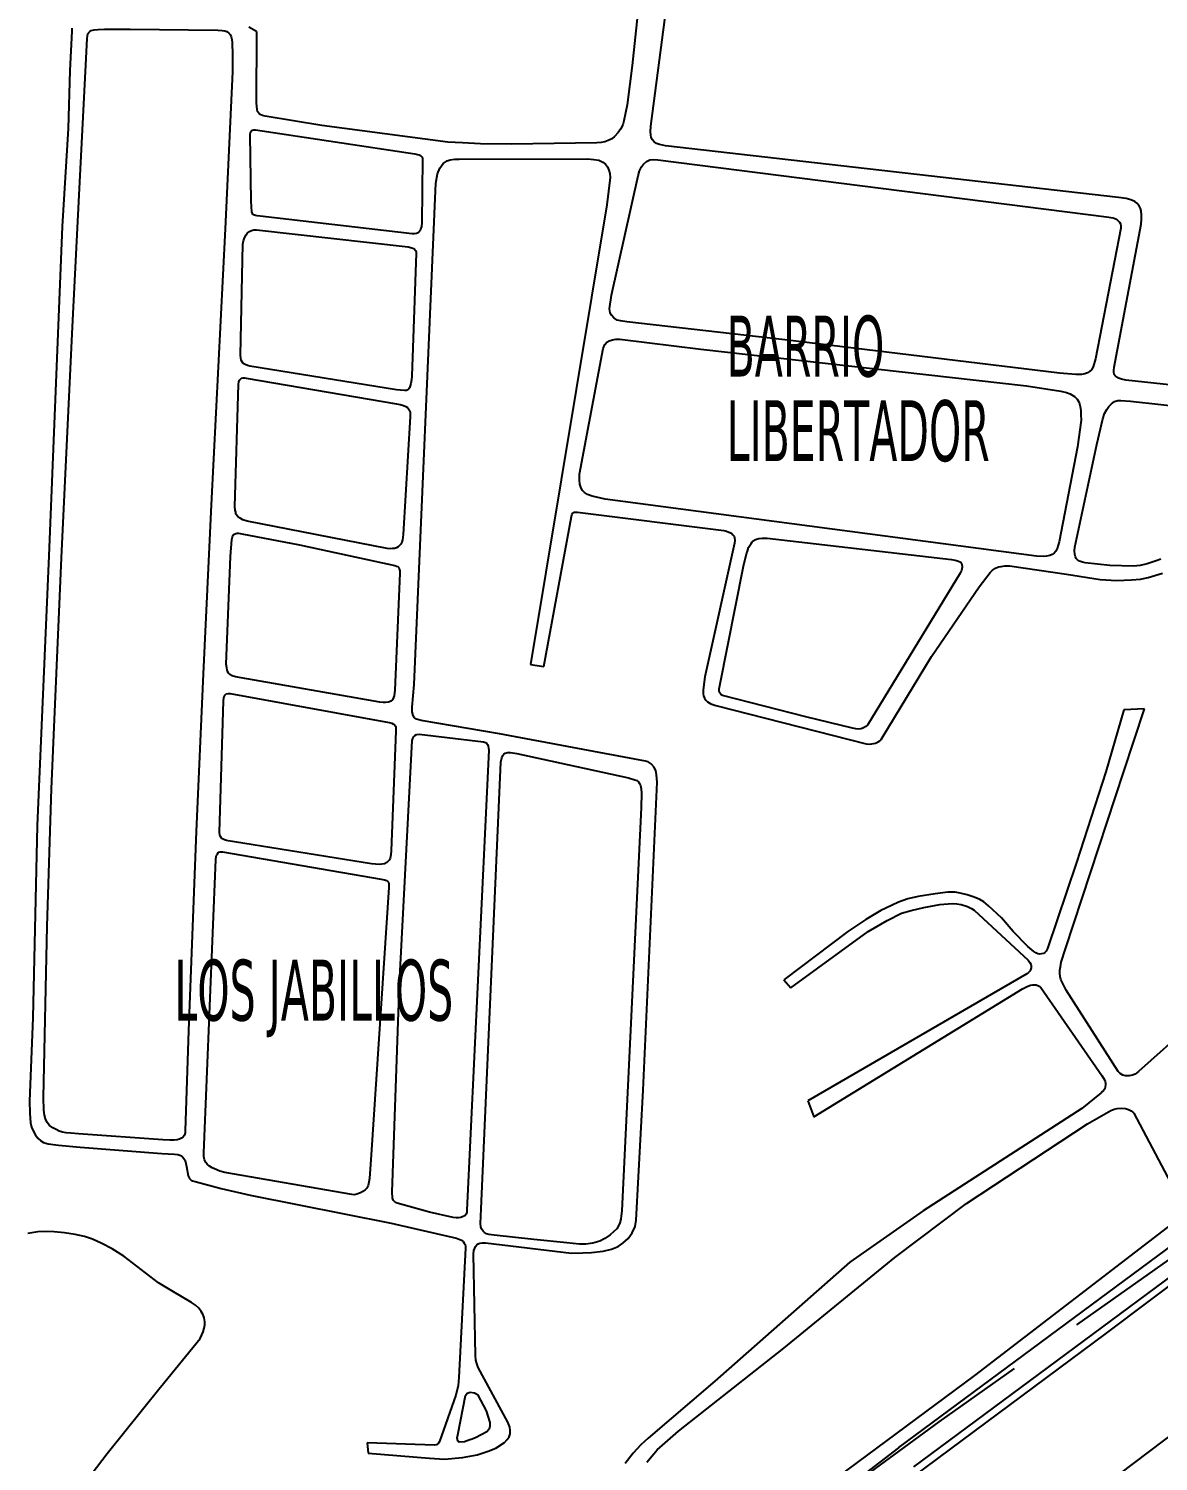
# Model space of a CAD drawing. Header units: metres. Extents: x 2 to 659295185, y -28 to 1124222152.
# Drawn here: x 658693.9 to 659065.1, y 1127971.7 to 1128442.5 of the extents above; entities that cross this region are included whole.
import ezdxf

# ---------------------------------------------------------------- set-up
doc = ezdxf.new("R2010")
doc.units = ezdxf.units.M
doc.header["$MEASUREMENT"] = 0
doc.linetypes.add('HIDDEN', pattern=[0.375, 0.25, -0.125])
for name, color, linetype in [('División Parroquial', 130, 'CONTINUOUS'), ('MANZANA', 30, 'CONTINUOUS'), ('TEXTOS', 7, 'CONTINUOUS')]:
    doc.layers.add(name, color=color, linetype=linetype)
doc.layers.add('Limite Municipio', color=1, linetype='HIDDEN', lineweight=30)
doc.styles.get("Standard").update_dxf_attribs({"font": 'tahoma.ttf'})

msp = doc.modelspace()

# ---------------------------------------------------------------- linework, layer by layer
at = {"layer": 'División Parroquial', "color": 1, "flags": 128}
msp.add_lwpolyline([(658327.6553, 1127467.3779), (658403.55, 1127510.8691), (658506.2273, 1127569.5071), (658614.4457, 1127632.4043), (658652.4838, 1127664.3978), (658719.8276, 1127713.4079), (658781.1025, 1127763.3677), (658831.4186, 1127801.6599), (658896.9401, 1127850.41), (658956.236, 1127892.3014), (659011.714, 1127936.8124), (659087.3861, 1127994.0507)], dxfattribs=at)
at = {"layer": 'Limite Municipio', "color": 4, "linetype": 'HIDDEN', "lineweight": -3, "ltscale": 200}
msp.add_lwpolyline([(659140.3009, 1128088.6309), (658992.8982, 1127984.682), (658923.798, 1127934.0523), (658608.4605, 1127696.0407), (658558.2185, 1127667.4266), (658504.2742, 1127636.7928), (658407.7813, 1127581.3741), (658236.7543, 1127484.3038)], dxfattribs=at)
at = {"layer": 'MANZANA', "lineweight": -2}
for p, q in [((658893.9976, 1128446.8479), (658892.2165, 1128430.3613)), ((658714.4525, 1128441.8389), (658715.4338, 1128442.0689)), ((658715.4338, 1128442.0689), (658716.7531, 1128442.1889)), ((658716.7531, 1128442.1889), (658718.8311, 1128442.3088)), ((658718.8311, 1128442.3088), (658727.2666, 1128442.3388)), ((658727.2666, 1128442.3388), (658756.0858, 1128441.9189)), ((658756.0858, 1128441.9189), (658757.5123, 1128441.8089)), ((658768.7927, 1128441.529), (658766.2694, 1128442.9587)), ((658712.6467, 1128428.3417), (658713.1497, 1128439.1795)), ((658713.1497, 1128439.1795), (658713.2569, 1128440.0693)), ((658713.2569, 1128440.0693), (658713.3641, 1128440.7292)), ((658713.3641, 1128440.7292), (658713.6857, 1128441.1791)), ((658713.6857, 1128441.1791), (658714.0155, 1128441.509)), ((658714.0155, 1128441.509), (658714.4525, 1128441.8389)), ((658757.5123, 1128441.8089), (658758.3864, 1128441.709)), ((658758.3864, 1128441.709), (658759.0461, 1128441.489)), ((658759.0461, 1128441.489), (658759.7057, 1128440.9391)), ((658759.7057, 1128440.9391), (658760.1428, 1128440.4992)), ((658760.1428, 1128440.4992), (658760.4808, 1128439.7294)), ((658760.4808, 1128439.7294), (658760.7035, 1128438.9495)), ((658760.7035, 1128438.9495), (658760.8107, 1128437.9597)), ((658760.8107, 1128437.9597), (658760.8189, 1128436.63)), ((658768.9081, 1128441.309), (658768.7927, 1128441.529)), ((658768.7927, 1128417.9738), (658768.9081, 1128441.309)), ((658760.8189, 1128436.63), (658760.9344, 1128435.1903)), ((658760.9344, 1128435.1903), (658760.8602, 1128428.2217)), ((658710.6347, 1128389.9495), (658712.6467, 1128428.3417)), ((658760.8602, 1128428.2217), (658758.4606, 1128376.6722)), ((658892.2165, 1128430.3613), (658890.5178, 1128417.4139)), ((658769.0235, 1128415.8742), (658768.7927, 1128417.9738)), ((658769.1307, 1128415.2143), (658769.0235, 1128415.8742)), ((658769.4606, 1128414.7744), (658769.1307, 1128415.2143)), ((658769.7987, 1128414.3245), (658769.4606, 1128414.7744)), ((658770.2357, 1128414.1146), (658769.7987, 1128414.3245)), ((658770.7799, 1128413.8946), (658770.2357, 1128414.1146)), ((658771.6622, 1128413.6747), (658770.7799, 1128413.8946)), ((658790.2978, 1128410.6653), (658771.6622, 1128413.6747)), ((658890.5178, 1128417.4139), (658889.4459, 1128412.215)), ((658766.8631, 1128408.4557), (658767.193, 1128408.8956)), ((658767.193, 1128408.8956), (658767.5146, 1128409.1256)), ((658767.5146, 1128409.1256), (658767.9516, 1128409.2356)), ((658767.9516, 1128409.2356), (658768.5041, 1128409.2356)), ((658768.5041, 1128409.2356), (658820.7992, 1128401.2872)), ((658831.626, 1128405.2064), (658790.2978, 1128410.6653)), ((658888.3656, 1128409.4455), (658887.5988, 1128408.3357)), ((658889.1243, 1128410.8852), (658888.3656, 1128409.4455)), ((658889.4459, 1128412.215), (658889.1243, 1128410.8852)), ((658766.7559, 1128407.5659), (658766.8631, 1128408.4557)), ((658767.0775, 1128385.7803), (658766.7559, 1128407.5659)), ((658836.4498, 1128404.8964), (658831.626, 1128405.2064)), ((658842.3703, 1128404.5865), (658836.4498, 1128404.8964)), ((658852.5539, 1128404.5265), (658842.3703, 1128404.5865)), ((658880.6063, 1128404.9864), (658852.5539, 1128404.5265)), ((658882.0246, 1128405.0964), (658880.6063, 1128404.9864)), ((658883.2285, 1128405.3264), (658882.0246, 1128405.0964)), ((658884.3252, 1128405.6663), (658883.2285, 1128405.3264)), ((658885.5291, 1128406.2262), (658884.3252, 1128405.6663)), ((658886.4031, 1128406.996), (658885.5291, 1128406.2262)), ((658887.5988, 1128408.3357), (658886.4031, 1128406.996)), ((658820.7992, 1128401.2872), (658821.6733, 1128401.0672)), ((658821.6733, 1128401.0672), (658822.2257, 1128400.9572)), ((658822.2257, 1128400.9572), (658822.6628, 1128400.7373)), ((658822.6628, 1128400.7373), (658822.8854, 1128400.5173)), ((658822.8854, 1128400.5173), (658823.108, 1128400.2974)), ((658823.3307, 1128399.6375), (658823.0915, 1128378.6218)), ((658823.108, 1128400.2974), (658823.2152, 1128400.0774)), ((658823.2152, 1128400.0774), (658823.3224, 1128399.8575)), ((658823.3224, 1128399.8575), (658823.3307, 1128399.6375)), ((658894.1295, 1128394.0986), (658894.6655, 1128395.7583)), ((658894.6655, 1128395.7583), (658895.3169, 1128397.088)), ((658895.3169, 1128397.088), (658895.9766, 1128397.9779)), ((658895.9766, 1128397.9779), (658896.9578, 1128398.8577)), ((658896.9578, 1128398.8577), (658898.0463, 1128399.3076)), ((658898.0463, 1128399.3076), (658899.143, 1128399.4276)), ((658899.143, 1128399.4276), (658900.6767, 1128399.3176)), ((658900.6767, 1128399.3176), (659048.0134, 1128380.6314)), ((658885.4301, 1128354.9066), (658894.1295, 1128394.0986)), ((658708.3176, 1128344.4887), (658710.6347, 1128389.9495)), ((658767.3084, 1128382.2411), (658767.0775, 1128385.7803)), ((658767.4239, 1128381.6912), (658767.3084, 1128382.2411)), ((658767.6382, 1128381.3612), (658767.4239, 1128381.6912)), ((658767.8609, 1128381.2513), (658767.6382, 1128381.3612)), ((658768.4134, 1128381.0313), (658767.8609, 1128381.2513)), ((658769.0648, 1128380.9213), (658768.4134, 1128381.0313)), ((658769.9471, 1128380.8213), (658769.0648, 1128380.9213)), ((658819.9334, 1128375.0725), (658769.9471, 1128380.8213)), ((658758.4606, 1128376.6722), (658753.9336, 1128285.9607)), ((658766.4591, 1128375.8224), (658767.1188, 1128376.1623)), ((658767.1188, 1128376.1623), (658767.8856, 1128376.3823)), ((658767.8856, 1128376.3823), (658768.7597, 1128376.3922)), ((658768.7597, 1128376.3922), (658818.6388, 1128370.7534)), ((658822.5556, 1128376.1923), (658822.2257, 1128375.7424)), ((658822.6628, 1128376.6322), (658822.5556, 1128376.1923)), ((658822.9843, 1128377.512), (658822.6628, 1128376.6322)), ((658823.0915, 1128378.6218), (658822.9843, 1128377.512)), ((659052.7383, 1128376.8921), (659044.3853, 1128333.9409)), ((659048.0134, 1128380.6314), (659050.2068, 1128380.3015)), ((659050.2068, 1128380.3015), (659051.3035, 1128379.8715)), ((659051.3035, 1128379.8715), (659051.7406, 1128379.4316)), ((659051.7406, 1128379.4316), (659052.293, 1128378.8817)), ((659052.293, 1128378.8817), (659052.6229, 1128378.3219)), ((659052.6229, 1128378.3219), (659052.7383, 1128377.662)), ((659052.7383, 1128377.662), (659052.7383, 1128376.8921)), ((658763.573, 1128335.2206), (658764.2904, 1128371.6132)), ((658764.2904, 1128371.6132), (658764.5048, 1128372.723)), ((658764.5048, 1128372.723), (658764.8264, 1128373.7128)), ((658764.8264, 1128373.7128), (658765.3706, 1128374.7126)), ((658765.3706, 1128374.7126), (658765.8077, 1128375.3825)), ((658765.8077, 1128375.3825), (658766.4591, 1128375.8224)), ((658820.7002, 1128375.0725), (658819.9334, 1128375.0725)), ((658821.3517, 1128375.1825), (658820.7002, 1128375.0725)), ((658821.9041, 1128375.4124), (658821.3517, 1128375.1825)), ((658822.2257, 1128375.7424), (658821.9041, 1128375.4124)), ((658818.6388, 1128370.7534), (658819.8427, 1128370.4235)), ((658821.2775, 1128368.6638), (658819.8097, 1128328.282)), ((658819.8427, 1128370.4235), (658820.3869, 1128370.2035)), ((658820.3869, 1128370.2035), (658820.7167, 1128369.9836)), ((658820.7167, 1128369.9836), (658821.0548, 1128369.5436)), ((658821.0548, 1128369.5436), (658821.2692, 1128369.1037)), ((658821.2692, 1128369.1037), (658821.2775, 1128368.6638)), ((658884.7952, 1128350.3675), (658885.4301, 1128354.9066)), ((658885.0178, 1128349.0378), (658884.7952, 1128350.3675)), ((658885.4549, 1128348.378), (658885.0178, 1128349.0378)), ((658886.23, 1128347.4981), (658885.4549, 1128348.378)), ((658704.7142, 1128268.5942), (658708.3176, 1128344.4887)), ((658887.3267, 1128346.7283), (658886.23, 1128347.4981)), ((658888.4234, 1128346.5083), (658887.3267, 1128346.7283)), ((658890.4024, 1128346.1884), (658888.4234, 1128346.5083)), ((658942.3594, 1128340.2296), (658890.4024, 1128346.1884)), ((658882.6595, 1128337.4102), (658883.2037, 1128338.7399)), ((658883.2037, 1128338.7399), (658883.8552, 1128339.4098)), ((658883.8552, 1128339.4098), (658884.622, 1128339.8597)), ((658884.622, 1128339.8597), (658885.7187, 1128340.1896)), ((658885.7187, 1128340.1896), (658886.8072, 1128340.4196)), ((658886.8072, 1128340.4196), (658888.1265, 1128340.4296)), ((658888.1265, 1128340.4296), (658914.7606, 1128337.1202)), ((659032.5772, 1128329.2418), (658942.3594, 1128340.2296)), ((658763.6885, 1128334.2308), (658763.573, 1128335.2206)), ((658763.8039, 1128333.561), (658763.6885, 1128334.2308)), ((658874.9579, 1128296.1286), (658882.6595, 1128337.4102)), ((658914.7606, 1128337.1202), (659021.7504, 1128325.1027)), ((659044.3853, 1128333.9409), (659043.6349, 1128331.3914)), ((658764.1338, 1128333.0111), (658763.8039, 1128333.561)), ((658764.4636, 1128332.4612), (658764.1338, 1128333.0111)), ((658765.0161, 1128332.1313), (658764.4636, 1128332.4612)), ((658765.7829, 1128331.8013), (658765.0161, 1128332.1313)), ((658766.5498, 1128331.5814), (658765.7829, 1128331.8013)), ((658814.788, 1128323.8429), (658766.5498, 1128331.5814)), ((659037.9453, 1128328.8219), (659032.5772, 1128329.2418)), ((659040.9055, 1128329.0519), (659039.8088, 1128328.8319)), ((659041.7796, 1128329.3918), (659040.9055, 1128329.0519)), ((659042.431, 1128329.8417), (659041.7796, 1128329.3918)), ((659043.0907, 1128330.3916), (659042.431, 1128329.8417)), ((659043.6349, 1128331.3914), (659043.0907, 1128330.3916)), ((658761.7177, 1128285.4408), (658762.8557, 1128325.5926)), ((658762.8557, 1128325.5926), (658762.9546, 1128326.3724)), ((658762.9546, 1128326.3724), (658763.1772, 1128326.9223)), ((658763.1772, 1128326.9223), (658763.4988, 1128327.2622)), ((658763.4988, 1128327.2622), (658763.8287, 1128327.5922)), ((658763.8287, 1128327.5922), (658764.3729, 1128327.7022)), ((658764.3729, 1128327.7022), (658764.8182, 1128327.7022)), ((658764.8182, 1128327.7022), (658765.3624, 1128327.6022)), ((658765.3624, 1128327.6022), (658814.8127, 1128319.1939)), ((658819.0593, 1128324.4128), (658818.8449, 1128324.0829)), ((658819.282, 1128325.0727), (658819.0593, 1128324.4128)), ((658819.4964, 1128325.8525), (658819.282, 1128325.0727)), ((658819.7107, 1128327.0723), (658819.4964, 1128325.8525)), ((658819.8097, 1128328.282), (658819.7107, 1128327.0723)), ((659021.7504, 1128325.1027), (659033.039, 1128323.383)), ((659039.8088, 1128328.8319), (659037.9453, 1128328.8219)), ((658817.4266, 1128323.523), (658814.788, 1128323.8429)), ((658818.0781, 1128323.523), (658817.4266, 1128323.523)), ((658818.5151, 1128323.743), (658818.0781, 1128323.523)), ((658818.8449, 1128324.0829), (658818.5151, 1128323.743)), ((659033.039, 1128323.383), (659034.9025, 1128322.9431)), ((659034.9025, 1128322.9431), (659036.1147, 1128322.5132)), ((659036.1147, 1128322.5132), (659037.5412, 1128321.6334)), ((659037.5412, 1128321.6334), (659038.4235, 1128320.7536)), ((659038.4235, 1128320.7536), (659039.0832, 1128319.6438)), ((659039.0832, 1128319.6438), (659039.4213, 1128318.3241)), ((659049.7121, 1128319.1439), (659050.6933, 1128319.9237)), ((659050.6933, 1128319.9237), (659051.79, 1128320.2537)), ((659051.79, 1128320.2537), (659052.7795, 1128320.2637)), ((659052.7795, 1128320.2637), (659055.9542, 1128320.0537)), ((659055.9542, 1128320.0537), (659092.7884, 1128316.0145)), ((658814.8127, 1128319.1939), (658816.0166, 1128318.9739)), ((658816.0166, 1128318.9739), (658817.1133, 1128318.654)), ((658819.3232, 1128315.0147), (658816.9814, 1128276.2926)), ((658817.1133, 1128318.654), (658817.8884, 1128318.3241)), ((658817.8884, 1128318.3241), (658818.4326, 1128317.9941)), ((658818.4326, 1128317.9941), (658818.7625, 1128317.5542)), ((658818.7625, 1128317.5542), (658819.2078, 1128316.8944)), ((658819.2078, 1128316.8944), (658819.3149, 1128316.3345)), ((658819.3149, 1128316.3345), (658819.3232, 1128315.0147)), ((659039.4213, 1128318.3241), (659039.6439, 1128316.8844)), ((659039.6439, 1128316.8844), (659039.6522, 1128315.5546)), ((659039.6522, 1128315.5546), (659039.6604, 1128313.785)), ((659046.8838, 1128314.2649), (659047.428, 1128316.0345)), ((659047.428, 1128316.0345), (659048.1866, 1128317.3643)), ((659048.1866, 1128317.3643), (659048.838, 1128318.3641)), ((659048.838, 1128318.3641), (659049.7121, 1128319.1439)), ((659039.6604, 1128313.785), (659038.4895, 1128305.0468)), ((659044.847, 1128305.8466), (659046.8838, 1128314.2649)), ((659037.6567, 1128272.0835), (659044.847, 1128305.8466)), ((659038.4895, 1128305.0468), (659032.4948, 1128273.8331)), ((658874.859, 1128294.139), (658874.9579, 1128296.1286)), ((658874.9744, 1128292.8093), (658874.859, 1128294.139)), ((658875.4114, 1128291.4795), (658874.9744, 1128292.8093)), ((658875.8567, 1128290.7097), (658875.4114, 1128291.4795)), ((658876.5164, 1128290.0498), (658875.8567, 1128290.7097)), ((658877.5059, 1128289.39), (658876.5164, 1128290.0498)), ((658879.0396, 1128288.8501), (658877.5059, 1128289.39)), ((658883.3192, 1128287.8703), (658879.0396, 1128288.8501)), ((659025.0653, 1128269.1541), (658883.3192, 1128287.8703)), ((658753.9336, 1128285.9607), (658751.229, 1128230.432)), ((658761.8332, 1128284.231), (658761.7177, 1128285.4408)), ((658761.9486, 1128283.5611), (658761.8332, 1128284.231)), ((658762.0558, 1128282.9013), (658761.9486, 1128283.5611)), ((658762.6083, 1128282.1314), (658762.0558, 1128282.9013)), ((658763.3751, 1128281.5815), (658762.6083, 1128282.1314)), ((658764.2574, 1128281.0317), (658763.3751, 1128281.5815)), ((658765.684, 1128280.5917), (658764.2574, 1128281.0317)), ((658811.737, 1128271.6236), (658765.684, 1128280.5917)), ((658760.2582, 1128269.0641), (658760.6705, 1128274.603)), ((658760.6705, 1128274.603), (658760.8849, 1128275.4828)), ((658760.8849, 1128275.4828), (658761.0993, 1128276.0427)), ((658761.0993, 1128276.0427), (658761.5363, 1128276.3726)), ((658761.5363, 1128276.3726), (658761.9733, 1128276.5926)), ((658761.9733, 1128276.5926), (658762.4104, 1128276.7125)), ((658762.4104, 1128276.7125), (658762.8557, 1128276.7125)), ((658762.8557, 1128276.7125), (658763.9523, 1128276.4926)), ((658763.9523, 1128276.4926), (658782.9178, 1128272.8233)), ((658782.9178, 1128272.8233), (658814.285, 1128266.1047)), ((658815.7857, 1128272.6334), (658815.3487, 1128272.1935)), ((658816.2228, 1128273.0833), (658815.7857, 1128272.6334)), ((658816.5526, 1128273.7431), (658816.2228, 1128273.0833)), ((658816.767, 1128274.523), (658816.5526, 1128273.7431)), ((658816.9814, 1128276.2926), (658816.767, 1128274.523)), ((658930.3947, 1128271.9335), (658930.8317, 1128272.5934)), ((658930.8317, 1128272.5934), (658931.2605, 1128273.2632)), ((658931.2605, 1128273.2632), (658931.5904, 1128273.8131)), ((658931.5904, 1128273.8131), (658931.9202, 1128274.1531)), ((658931.9202, 1128274.1531), (658932.6788, 1128274.593)), ((658932.6788, 1128274.593), (658933.7755, 1128274.9329)), ((658933.7755, 1128274.9329), (658934.8722, 1128275.0529)), ((658934.8722, 1128275.0529), (658936.5131, 1128275.0529)), ((658936.5131, 1128275.0529), (658997.1366, 1128268.0243)), ((659032.4948, 1128273.8331), (659031.8516, 1128271.6136)), ((658701.4324, 1128192.7096), (658704.7142, 1128268.5942)), ((658758.8812, 1128233.6713), (658760.2582, 1128269.0641)), ((658812.7265, 1128271.5136), (658811.737, 1128271.6236)), ((658813.4934, 1128271.6336), (658812.7265, 1128271.5136)), ((658814.153, 1128271.6336), (658813.4934, 1128271.6336)), ((658814.8045, 1128271.8535), (658814.153, 1128271.6336)), ((658815.3487, 1128272.1935), (658814.8045, 1128271.8535)), ((658928.7785, 1128265.8447), (658929.7433, 1128269.9339)), ((658929.7433, 1128269.9339), (658930.0731, 1128270.8237)), ((658930.0731, 1128270.8237), (658930.3947, 1128271.9335)), ((658997.1366, 1128268.0243), (658998.3405, 1128267.8143)), ((658998.3405, 1128267.8143), (658999.1073, 1128267.5944)), ((659027.3658, 1128269.0541), (659025.0653, 1128269.1541)), ((659028.3553, 1128269.1641), (659027.3658, 1128269.0541)), ((659029.452, 1128269.394), (659028.3553, 1128269.1641)), ((659030.2107, 1128269.724), (659029.452, 1128269.394)), ((659030.8703, 1128270.1739), (659030.2107, 1128269.724)), ((659031.4146, 1128270.8337), (659030.8703, 1128270.1739)), ((659031.8516, 1128271.6136), (659031.4146, 1128270.8337)), ((659037.5495, 1128270.8637), (659037.6567, 1128272.0835)), ((659037.6649, 1128269.764), (659037.5495, 1128270.8637)), ((659037.8875, 1128268.8741), (659037.6649, 1128269.764)), ((659038.1102, 1128268.3242), (659037.8875, 1128268.8741)), ((659038.5472, 1128267.8843), (659038.1102, 1128268.3242)), ((659039.2069, 1128267.4444), (659038.5472, 1128267.8843)), ((659065.8327, 1128268.1143), (659064.6288, 1128267.6644)), ((658815.827, 1128263.5652), (658814.252, 1128225.073)), ((658814.285, 1128266.1047), (658814.8292, 1128265.8847)), ((658814.8292, 1128265.8847), (658815.2745, 1128265.7748)), ((658815.2745, 1128265.7748), (658815.6043, 1128265.4448)), ((658815.6043, 1128265.4448), (658815.7115, 1128265.0049)), ((658815.7115, 1128265.0049), (658815.827, 1128264.3451)), ((658815.827, 1128264.3451), (658815.827, 1128263.5652)), ((658920.9532, 1128226.6527), (658928.7785, 1128265.8447)), ((659000.0061, 1128263.5052), (658969.546, 1128213.6054)), ((658999.1073, 1128267.5944), (658999.6598, 1128267.3744)), ((658999.6598, 1128267.3744), (659000.204, 1128267.1545)), ((659000.4349, 1128264.395), (659000.0061, 1128263.5052)), ((659000.204, 1128267.1545), (659000.4267, 1128266.8246)), ((659000.4267, 1128266.8246), (659000.5421, 1128266.2747)), ((659000.5421, 1128264.9449), (659000.4349, 1128264.395)), ((659000.5421, 1128266.2747), (659000.6493, 1128265.8348)), ((659000.6493, 1128265.5048), (659000.5421, 1128264.9449)), ((659000.6493, 1128265.8348), (659000.6493, 1128265.5048)), ((659040.1964, 1128267.1145), (659039.2069, 1128267.4444)), ((659041.0704, 1128266.8945), (659040.1964, 1128267.1145)), ((659049.1843, 1128266.0547), (659041.0704, 1128266.8945)), ((659056.853, 1128265.8647), (659049.1843, 1128266.0547)), ((659059.0464, 1128266.0947), (659056.853, 1128265.8647)), ((659061.347, 1128266.6546), (659059.0464, 1128266.0947)), ((659064.6288, 1128267.6644), (659061.347, 1128266.6546)), ((658751.229, 1128230.432), (658748.9367, 1128178.6525)), ((658758.9966, 1128232.4515), (658758.8812, 1128233.6713)), ((658759.112, 1128231.7917), (658758.9966, 1128232.4515)), ((658759.2192, 1128231.2418), (658759.112, 1128231.7917)), ((658759.5491, 1128230.6819), (658759.2192, 1128231.2418)), ((658759.9943, 1128230.242), (658759.5491, 1128230.6819)), ((658760.7612, 1128229.8121), (658759.9943, 1128230.242)), ((658761.8579, 1128229.4822), (658760.7612, 1128229.8121)), ((658809.3375, 1128221.1738), (658761.8579, 1128229.4822)), ((658920.7388, 1128225.543), (658920.9532, 1128226.6527)), ((658920.7471, 1128224.8831), (658920.7388, 1128225.543)), ((658756.6053, 1128178.4725), (658757.9494, 1128221.6138)), ((658757.9494, 1128221.6138), (658758.0566, 1128222.6036)), ((658758.0566, 1128222.6036), (658758.1638, 1128223.1634)), ((658758.1638, 1128223.1634), (658758.3782, 1128223.4934)), ((658758.3782, 1128223.4934), (658758.8152, 1128223.9333)), ((658758.8152, 1128223.9333), (658759.4749, 1128224.0533)), ((658759.4749, 1128224.0533), (658760.1263, 1128224.0533)), ((658760.1263, 1128224.0533), (658812.3225, 1128214.4452)), ((658810.4342, 1128221.0739), (658809.3375, 1128221.1738)), ((658811.201, 1128221.0739), (658810.4342, 1128221.0739)), ((658812.0751, 1128221.1938), (658811.201, 1128221.0739)), ((658812.5121, 1128221.3038), (658812.0751, 1128221.1938)), ((658812.9492, 1128221.5238), (658812.5121, 1128221.3038)), ((658813.4934, 1128221.9737), (658812.9492, 1128221.5238)), ((658813.8232, 1128222.7435), (658813.4934, 1128221.9737)), ((658814.0376, 1128223.3034), (658813.8232, 1128222.7435)), ((658814.252, 1128225.073), (658814.0376, 1128223.3034)), ((658920.8543, 1128224.3332), (658920.7471, 1128224.8831)), ((658921.1841, 1128223.8933), (658920.8543, 1128224.3332)), ((658921.4067, 1128223.5634), (658921.1841, 1128223.8933)), ((658921.8438, 1128223.3434), (658921.4067, 1128223.5634)), ((658949.2695, 1128216.3848), (658921.8438, 1128223.3434)), ((658964.6232, 1128212.5856), (658949.2695, 1128216.3848)), ((658812.3225, 1128214.4452), (658813.2048, 1128214.2253)), ((658814.5241, 1128211.6858), (658813.0646, 1128172.4238)), ((658813.2048, 1128214.2253), (658813.749, 1128213.8953)), ((658813.749, 1128213.8953), (658814.0788, 1128213.6754)), ((658814.0788, 1128213.6754), (658814.4087, 1128213.2355)), ((658814.4087, 1128213.2355), (658814.5241, 1128212.9055)), ((658814.5241, 1128212.9055), (658814.5241, 1128212.4656)), ((658814.5241, 1128212.4656), (658814.5241, 1128211.6858)), ((658965.7199, 1128212.3656), (658964.6232, 1128212.5856)), ((658966.7094, 1128212.2557), (658965.7199, 1128212.3656)), ((658967.4763, 1128212.3756), (658966.7094, 1128212.2557)), ((658968.2431, 1128212.7056), (658967.4763, 1128212.3756)), ((658969.0018, 1128213.1555), (658968.2431, 1128212.7056)), ((658969.546, 1128213.6054), (658969.0018, 1128213.1555)), ((658815.7775, 1128128.6327), (658819.9086, 1128208.6164)), ((658819.9086, 1128208.6164), (658820.123, 1128209.2763)), ((658820.123, 1128209.2763), (658820.4529, 1128209.8362)), ((658820.4529, 1128209.8362), (658820.7827, 1128210.1661)), ((658820.7827, 1128210.1661), (658821.3269, 1128210.506)), ((658821.3269, 1128210.506), (658822.201, 1128210.616)), ((658822.201, 1128210.616), (658843.3598, 1128208.1665)), ((658843.3598, 1128208.1665), (658844.0195, 1128207.9465)), ((658844.0195, 1128207.9465), (658844.4565, 1128207.6166)), ((658844.4565, 1128207.6166), (658844.6792, 1128207.2867)), ((658844.6792, 1128207.2867), (658844.9018, 1128206.7368)), ((658844.9018, 1128206.7368), (658845.1244, 1128205.4071)), ((658845.1244, 1128205.4071), (658837.9093, 1128054.2978)), ((658849.0824, 1128201.4479), (658849.404, 1128202.8876)), ((658849.404, 1128202.8876), (658849.7339, 1128203.6574)), ((658849.7339, 1128203.6574), (658850.0637, 1128204.1073)), ((658850.0637, 1128204.1073), (658850.5007, 1128204.4372)), ((658850.5007, 1128204.4372), (658851.2593, 1128204.6672)), ((658851.2593, 1128204.6672), (658852.2488, 1128204.6672)), ((658852.2488, 1128204.6672), (658854.335, 1128204.3473)), ((658854.335, 1128204.3473), (658890.9631, 1128196.3289)), ((658842.626, 1128054.6477), (658849.0824, 1128201.4479)), ((658699.9976, 1128147.5788), (658701.4324, 1128192.7096)), ((658890.9631, 1128196.3289), (658893.0493, 1128195.669)), ((658893.0493, 1128195.669), (658893.8162, 1128195.4491)), ((658893.8162, 1128195.4491), (658894.2532, 1128195.0092)), ((658894.2532, 1128195.0092), (658894.583, 1128194.4593)), ((658894.583, 1128194.4593), (658894.9211, 1128193.7994)), ((658894.9211, 1128193.7994), (658895.1437, 1128192.6996)), ((658895.1437, 1128192.6996), (658895.2592, 1128191.2599)), ((658895.2592, 1128191.2599), (658895.1685, 1128186.6109)), ((658895.1685, 1128186.6109), (658888.8604, 1128054.0879)), ((658748.9367, 1128178.6525), (658746.4959, 1128113.2858)), ((658756.7207, 1128177.4727), (658756.6053, 1128178.4725)), ((658756.9434, 1128177.0328), (658756.7207, 1128177.4727)), ((658757.2732, 1128176.4829), (658756.9434, 1128177.0328)), ((658757.603, 1128176.263), (658757.2732, 1128176.4829)), ((658758.2627, 1128175.9331), (658757.603, 1128176.263)), ((658758.9224, 1128175.7131), (658758.2627, 1128175.9331)), ((658759.4666, 1128175.6031), (658758.9224, 1128175.7131)), ((658761.5528, 1128175.2832), (658759.4666, 1128175.6031)), ((658806.6163, 1128168.0747), (658761.5528, 1128175.2832)), ((658751.4929, 1128073.044), (658755.4426, 1128169.5044)), ((658755.4426, 1128169.5044), (658755.5498, 1128170.5042)), ((658755.5498, 1128170.5042), (658755.657, 1128170.9441)), ((658755.657, 1128170.9441), (658755.9869, 1128171.384)), ((658755.9869, 1128171.384), (658756.3085, 1128171.8339)), ((658756.3085, 1128171.8339), (658756.8609, 1128171.9439)), ((658756.8609, 1128171.9439), (658757.6278, 1128171.9539)), ((658757.6278, 1128171.9539), (658809.7085, 1128163.0057)), ((658812.0916, 1128168.8745), (658811.6546, 1128168.4346)), ((658812.5286, 1128169.3244), (658812.0916, 1128168.8745)), ((658812.743, 1128169.8743), (658812.5286, 1128169.3244)), ((658812.9574, 1128170.9841), (658812.743, 1128169.8743)), ((658813.0646, 1128172.4238), (658812.9574, 1128170.9841)), ((658807.9274, 1128167.9747), (658806.6163, 1128168.0747)), ((658809.2468, 1128167.8647), (658807.9274, 1128167.9747)), ((658810.0136, 1128167.9847), (658809.2468, 1128167.8647)), ((658810.8877, 1128168.0946), (658810.0136, 1128167.9847)), ((658811.6546, 1128168.4346), (658810.8877, 1128168.0946)), ((658812.24, 1128160.2462), (658806.5009, 1128072.4041)), ((658809.7085, 1128163.0057), (658810.8052, 1128162.7857)), ((658810.8052, 1128162.7857), (658811.4649, 1128162.5658)), ((658811.4649, 1128162.5658), (658811.7947, 1128162.3458)), ((658811.7947, 1128162.3458), (658812.1246, 1128162.0159)), ((658812.1246, 1128162.0159), (658812.2318, 1128161.466)), ((658812.2318, 1128161.466), (658812.24, 1128160.2462)), ((658698.8184, 1128091.2803), (658699.9976, 1128147.5788)), ((658813.345, 1128060.1566), (658815.7775, 1128128.6327)), ((658746.4959, 1128113.2858), (658745.325, 1128080.3125)), ((658698.9504, 1128087.0811), (658698.8184, 1128091.2803)), ((658699.173, 1128085.4215), (658698.9504, 1128087.0811)), ((658699.5111, 1128084.3117), (658699.173, 1128085.4215)), ((658700.0635, 1128083.1019), (658699.5111, 1128084.3117)), ((658700.8387, 1128082.1121), (658700.0635, 1128083.1019)), ((658701.9354, 1128081.3423), (658700.8387, 1128082.1121)), ((658702.9249, 1128080.7924), (658701.9354, 1128081.3423)), ((658703.9144, 1128080.2425), (658702.9249, 1128080.7924)), ((658705.0111, 1128079.9126), (658703.9144, 1128080.2425)), ((658706.2149, 1128079.7026), (658705.0111, 1128079.9126)), ((658707.7487, 1128079.5927), (658706.2149, 1128079.7026)), ((658710.2719, 1128079.3827), (658707.7487, 1128079.5927)), ((658737.9944, 1128077.4131), (658710.2719, 1128079.3827)), ((658745.325, 1128079.6526), (658745.1106, 1128078.8828)), ((658745.325, 1128080.3125), (658745.325, 1128079.6526)), ((658740.3033, 1128077.3031), (658737.9944, 1128077.4131)), ((658741.7216, 1128077.2031), (658740.3033, 1128077.3031)), ((658742.7111, 1128077.3231), (658741.7216, 1128077.2031)), ((658743.4779, 1128077.5431), (658742.7111, 1128077.3231)), ((658744.1293, 1128077.883), (658743.4779, 1128077.5431)), ((658744.6736, 1128078.3229), (658744.1293, 1128077.883)), ((658745.1106, 1128078.8828), (658744.6736, 1128078.3229)), ((658751.5011, 1128071.9342), (658751.4929, 1128073.044)), ((658751.7238, 1128070.8344), (658751.5011, 1128071.9342)), ((658752.1608, 1128069.9546), (658751.7238, 1128070.8344)), ((658806.5009, 1128072.4041), (658805.8742, 1128064.6657)), ((658752.6061, 1128069.4047), (658752.1608, 1128069.9546)), ((658753.3729, 1128068.7349), (658752.6061, 1128069.4047)), ((658754.2552, 1128068.195), (658753.3729, 1128068.7349)), ((658755.0221, 1128067.865), (658754.2552, 1128068.195)), ((658756.7785, 1128067.0952), (658755.0221, 1128067.865)), ((658758.4276, 1128066.6653), (658756.7785, 1128067.0952)), ((658800.0939, 1128059.4368), (658758.4276, 1128066.6653)), ((658804.4642, 1128060.8965), (658803.7056, 1128060.3366)), ((658805.0084, 1128061.4464), (658804.4642, 1128060.8965)), ((658805.4454, 1128062.3362), (658805.0084, 1128061.4464)), ((658805.6598, 1128063.4459), (658805.4454, 1128062.3362)), ((658805.8742, 1128064.6657), (658805.6598, 1128063.4459)), ((658979.8203, 1127976.2937), (659099.1707, 1128064.6457)), ((658800.9679, 1128059.3268), (658800.0939, 1128059.4368)), ((658801.7348, 1128059.5567), (658800.9679, 1128059.3268)), ((658802.9387, 1128059.8967), (658801.7348, 1128059.5567)), ((658803.7056, 1128060.3366), (658802.9387, 1128059.8967)), ((658813.4604, 1128058.277), (658813.345, 1128060.1566)), ((658813.683, 1128057.5072), (658813.4604, 1128058.277)), ((658814.1283, 1128057.0672), (658813.683, 1128057.5072)), ((658814.4581, 1128056.7373), (658814.1283, 1128057.0672)), ((658815.0024, 1128056.5174), (658814.4581, 1128056.7373)), ((658825.6478, 1128053.578), (658815.0024, 1128056.5174)), ((659103.8048, 1128058.257), (658984.6689, 1127969.905)), ((658833.4318, 1128051.8483), (658825.6478, 1128053.578)), ((658834.4213, 1128051.7383), (658833.4318, 1128051.8483)), ((658835.1882, 1128051.7383), (658834.4213, 1128051.7383)), ((658835.9551, 1128051.8583), (658835.1882, 1128051.7383)), ((658836.7137, 1128052.1882), (658835.9551, 1128051.8583)), ((658837.2662, 1128052.4182), (658836.7137, 1128052.1882)), ((658837.7032, 1128052.9681), (658837.2662, 1128052.4182)), ((658837.9176, 1128053.6379), (658837.7032, 1128052.9681)), ((658837.9093, 1128054.2978), (658837.9176, 1128053.6379)), ((658842.428, 1128049.8987), (658842.626, 1128054.6477)), ((658888.4316, 1128051.3184), (658888.11, 1128050.0987)), ((658888.646, 1128052.4282), (658888.4316, 1128051.3184)), ((658888.8604, 1128054.0879), (658888.646, 1128052.4282)), ((659048.0134, 1128013.876), (659101.9578, 1128054.4878)), ((658842.5352, 1128048.7889), (658842.428, 1128049.8987)), ((658842.7579, 1128048.1291), (658842.5352, 1128048.7889)), ((658843.2032, 1128047.3492), (658842.7579, 1128048.1291)), ((658843.6402, 1128046.9093), (658843.2032, 1128047.3492)), ((658844.2999, 1128046.4694), (658843.6402, 1128046.9093)), ((658845.0667, 1128046.2594), (658844.2999, 1128046.4694)), ((658886.1558, 1128047.2193), (658884.9519, 1128046.0995)), ((658887.137, 1128048.1091), (658886.1558, 1128047.2193)), ((658887.6812, 1128049.0989), (658887.137, 1128048.1091)), ((658888.11, 1128050.0987), (658887.6812, 1128049.0989)), ((658846.8231, 1128046.0395), (658845.0667, 1128046.2594)), ((658859.868, 1128044.6598), (658846.8231, 1128046.0395)), ((658870.7195, 1128043.5), (658859.868, 1128044.6598)), ((658874.8837, 1128043.0701), (658870.7195, 1128043.5)), ((658876.9699, 1128043.0801), (658874.8837, 1128043.0701)), ((658879.2705, 1128043.42), (658876.9699, 1128043.0801)), ((658881.5628, 1128044.0999), (658879.2705, 1128043.42)), ((658883.2037, 1128044.9897), (658881.5628, 1128044.0999)), ((658884.9519, 1128046.0995), (658883.2037, 1128044.9897)), ((658945.9134, 1127937.9915), (659048.0134, 1128013.876)), ((658834.9573, 1127980.4029), (658837.4228, 1127993.3502)), ((658837.4228, 1127993.3502), (658837.967, 1127994.1301)), ((658837.967, 1127994.1301), (658838.9483, 1127994.47)), ((658838.9483, 1127994.47), (658840.3748, 1127994.25)), ((658840.3748, 1127994.25), (658841.3643, 1127993.7001)), ((658841.3643, 1127993.7001), (658844.2339, 1127988.3012)), ((658844.2339, 1127988.3012), (658845.4543, 1127984.542)), ((658844.4813, 1127981.4426), (658840.7706, 1127979.433)), ((658845.2481, 1127982.3325), (658844.4813, 1127981.4426)), ((658845.4625, 1127983.3223), (658845.2481, 1127982.3325)), ((658845.4543, 1127984.542), (658845.4625, 1127983.3223)), ((658763.4081, 1127810.8674), (658979.8203, 1127976.1837)), ((658834.7429, 1127979.4031), (658834.9573, 1127980.4029)), ((658834.9656, 1127978.3033), (658834.7429, 1127979.4031)), ((658835.518, 1127977.9733), (658834.9656, 1127978.3033)), ((658837.159, 1127978.0933), (658835.518, 1127977.9733)), ((658838.9071, 1127978.7632), (658837.159, 1127978.0933)), ((658839.3441, 1127978.8732), (658838.9071, 1127978.7632)), ((658840.7706, 1127979.433), (658839.3441, 1127978.8732)), ((658979.8203, 1127976.1837), (658979.8203, 1127976.2937)), ((658979.8203, 1127976.1837), (658979.8203, 1127976.1837))]:
    msp.add_line(p, q, dxfattribs=at)
at = {"layer": 'MANZANA', "linetype": 'Continuous', "lineweight": -2}
for p, q in [((658898.3266, 1128410.3753), (658903.5215, 1128449.6573)), ((658708.095, 1128442.5888), (658708.095, 1128442.1489)), ((658708.095, 1128442.1489), (658708.095, 1128441.589)), ((658708.095, 1128441.589), (658707.5013, 1128428.7616)), ((658707.5013, 1128428.7616), (658706.9241, 1128409.6255)), ((658706.9241, 1128409.6255), (658704.9863, 1128377.432)), ((658898.2277, 1128408.6057), (658898.3266, 1128410.3753)), ((658898.3431, 1128407.6059), (658898.2277, 1128408.6057)), ((658898.4503, 1128406.7261), (658898.3431, 1128407.6059)), ((658898.8956, 1128405.9462), (658898.4503, 1128406.7261)), ((658899.4481, 1128405.2864), (658898.8956, 1128405.9462)), ((658900.2149, 1128404.7365), (658899.4481, 1128405.2864)), ((658901.2044, 1128404.4165), (658900.2149, 1128404.7365)), ((658903.1752, 1128403.9766), (658901.2044, 1128404.4165)), ((658832.4176, 1128399.3476), (658833.8441, 1128399.5775)), ((658833.8441, 1128399.5775), (658835.3779, 1128399.5775)), ((658835.3779, 1128399.5775), (658877.5636, 1128399.6575)), ((658877.5636, 1128399.6575), (658879.6415, 1128399.4476)), ((659051.9302, 1128386.9501), (658903.1752, 1128403.9766)), ((658827.7422, 1128391.6991), (658828.2782, 1128394.7985)), ((658828.2782, 1128394.7985), (658829.0368, 1128396.6781)), ((658829.0368, 1128396.6781), (658830.1253, 1128398.1178)), ((658830.1253, 1128398.1178), (658831.4363, 1128399.0076)), ((658831.4363, 1128399.0076), (658832.4176, 1128399.3476)), ((658879.6415, 1128399.4476), (658881.2825, 1128399.2376)), ((658881.2825, 1128399.2376), (658882.6018, 1128398.5777)), ((658882.6018, 1128398.5777), (658883.4841, 1128397.9179)), ((658883.4841, 1128397.9179), (658884.1438, 1128397.038)), ((658884.1438, 1128397.038), (658884.5891, 1128395.9283)), ((658884.5891, 1128395.9283), (658884.9189, 1128394.8285)), ((658884.9189, 1128394.8285), (658884.9271, 1128393.6087)), ((658820.5931, 1128226.9827), (658827.7422, 1128391.6991)), ((658884.9271, 1128393.6087), (658883.8717, 1128384.5406)), ((659054.4534, 1128386.6302), (659051.9302, 1128386.9501)), ((659055.9872, 1128386.1903), (659054.4534, 1128386.6302)), ((659057.3065, 1128385.6504), (659055.9872, 1128386.1903)), ((659057.9662, 1128385.1005), (659057.3065, 1128385.6504)), ((658883.8717, 1128384.5406), (658858.8043, 1128233.5613)), ((659058.733, 1128384.2107), (659057.9662, 1128385.1005)), ((659059.1783, 1128383.3308), (659058.733, 1128384.2107)), ((659059.401, 1128382.561), (659059.1783, 1128383.3308)), ((659059.5164, 1128381.2313), (659059.401, 1128382.561)), ((659059.5164, 1128379.9015), (659059.5164, 1128381.2313)), ((658704.9863, 1128377.432), (658700.5418, 1128269.2441)), ((659050.5367, 1128331.2014), (659059.4174, 1128378.2419)), ((659059.4174, 1128378.2419), (659059.5164, 1128379.9015)), ((659050.4295, 1128330.0917), (659050.5367, 1128331.2014)), ((659050.4295, 1128329.6518), (659050.4295, 1128330.0917)), ((659050.5449, 1128328.8819), (659050.4295, 1128329.6518)), ((659050.8747, 1128328.442), (659050.5449, 1128328.8819)), ((659051.2046, 1128328.1021), (659050.8747, 1128328.442)), ((659051.9797, 1128327.6722), (659051.2046, 1128328.1021)), ((659052.9609, 1128327.3422), (659051.9797, 1128327.6722)), ((659054.3875, 1128327.0123), (659052.9609, 1128327.3422)), ((659090.4548, 1128322.9731), (659054.3875, 1128327.0123)), ((658863.1911, 1128232.9215), (658872.278, 1128282.1814)), ((658872.278, 1128282.1814), (658872.3852, 1128282.7313)), ((658872.3852, 1128282.7313), (658872.6078, 1128283.1712)), ((658872.6078, 1128283.1712), (658872.715, 1128283.4012)), ((658872.715, 1128283.4012), (658872.9294, 1128283.5112)), ((658872.9294, 1128283.5112), (658873.1521, 1128283.6211)), ((658873.1521, 1128283.6211), (658873.3665, 1128283.6211)), ((658873.3665, 1128283.6211), (658873.9189, 1128283.6211)), ((658873.9189, 1128283.6211), (658874.2488, 1128283.6211)), ((658874.2488, 1128283.6211), (658922.3715, 1128277.5324)), ((658922.3715, 1128277.5324), (658923.2456, 1128277.3224)), ((658923.2456, 1128277.3224), (658924.0124, 1128276.9925)), ((658925.7853, 1128273.4632), (658916.1212, 1128229.5121)), ((658924.0124, 1128276.9925), (658924.7875, 1128276.6625)), ((658924.7875, 1128276.6625), (658925.3318, 1128276.1127)), ((658925.3318, 1128276.1127), (658925.6616, 1128275.6727)), ((658925.6616, 1128275.6727), (658925.777, 1128275.1229)), ((658925.777, 1128275.1229), (658925.8925, 1128274.233)), ((658925.8925, 1128274.233), (658925.7853, 1128273.4632)), ((658700.5418, 1128269.2441), (658696.7817, 1128180.6321)), ((659006.1575, 1128259.1061), (659009.8599, 1128263.7752)), ((659009.8599, 1128263.7752), (659010.6268, 1128264.555)), ((659010.6268, 1128264.555), (659011.608, 1128265.2149)), ((659011.608, 1128265.2149), (659012.5893, 1128265.6648)), ((659012.5893, 1128265.6648), (659013.4716, 1128265.7848)), ((659013.4716, 1128265.7848), (659014.6755, 1128266.0047)), ((659014.6755, 1128266.0047), (659016.2092, 1128266.0147)), ((659016.2092, 1128266.0147), (659034.8448, 1128263.2253)), ((659034.8448, 1128263.2253), (659045.919, 1128261.5056)), ((659061.6933, 1128262.1255), (659066.3934, 1128263.5852)), ((658990.5976, 1128236.1508), (659006.1575, 1128259.1061)), ((659045.919, 1128261.5056), (659051.3942, 1128261.1957)), ((659051.3942, 1128261.1957), (659056.2181, 1128261.3257)), ((659056.2181, 1128261.3257), (659059.1783, 1128261.5656)), ((659059.1783, 1128261.5656), (659061.6933, 1128262.1255)), ((658974.3863, 1128209.4162), (658990.5976, 1128236.1508)), ((658858.8043, 1128233.5613), (658863.1911, 1128232.9215)), ((658819.9746, 1128219.5642), (658820.5931, 1128226.9827)), ((658916.1212, 1128229.5121), (658915.4862, 1128225.193)), ((658915.4862, 1128225.193), (658915.4862, 1128223.8633)), ((658915.4862, 1128223.8633), (658915.6017, 1128223.2034)), ((658915.6017, 1128223.2034), (658915.9315, 1128222.4336)), ((658915.9315, 1128222.4336), (658916.3768, 1128221.8737)), ((658916.3768, 1128221.8737), (658916.9293, 1128221.3238)), ((658916.9293, 1128221.3238), (658918.026, 1128220.6739)), ((658918.026, 1128220.6739), (658919.6669, 1128220.1241)), ((658819.9746, 1128218.0145), (658819.9746, 1128219.5642)), ((658820.2055, 1128216.8047), (658819.9746, 1128218.0145)), ((658820.7497, 1128216.0349), (658820.2055, 1128216.8047)), ((658821.4094, 1128215.595), (658820.7497, 1128216.0349)), ((658919.6669, 1128220.1241), (658969.0265, 1128207.5166)), ((659053.7773, 1128218.6244), (659047.8485, 1128198.2485)), ((659053.7608, 1128198.3885), (659060.5719, 1128218.9843)), ((659060.5719, 1128218.9843), (659053.7773, 1128218.6244)), ((658822.8359, 1128215.1551), (658821.4094, 1128215.595)), ((658848.6042, 1128210.736), (658822.8359, 1128215.1551)), ((658896.6362, 1128201.7678), (658848.6042, 1128210.736)), ((658969.0265, 1128207.5166), (658970.1232, 1128207.4066)), ((658970.1232, 1128207.4066), (658970.8901, 1128207.5266)), ((658970.8901, 1128207.5266), (658972.094, 1128207.7466)), ((658972.094, 1128207.7466), (658972.968, 1128208.0865)), ((658972.968, 1128208.0865), (658973.5205, 1128208.4164)), ((658973.5205, 1128208.4164), (658973.9575, 1128208.8663)), ((658973.9575, 1128208.8663), (658974.3863, 1128209.4162)), ((658897.5103, 1128201.5578), (658896.6362, 1128201.7678)), ((658898.4998, 1128200.898), (658897.5103, 1128201.5578)), ((658899.2749, 1128199.8982), (658898.4998, 1128200.898)), ((658899.9346, 1128198.6884), (658899.2749, 1128199.8982)), ((658900.1572, 1128197.2487), (658899.9346, 1128198.6884)), ((658900.3881, 1128194.9292), (658900.1572, 1128197.2487)), ((659034.5232, 1128140.1203), (659053.7608, 1128198.3885)), ((659047.8485, 1128198.2485), (659038.2256, 1128168.4546)), ((658895.8034, 1128093.7098), (658900.3881, 1128194.9292)), ((658696.7817, 1128180.6321), (658695.3057, 1128117.4749)), ((659038.2256, 1128168.4546), (659028.6027, 1128140.2103)), ((658979.6719, 1128155.4672), (658977.3795, 1128154.3574)), ((658982.7311, 1128156.587), (658979.6719, 1128155.4672)), ((658986.1284, 1128157.2669), (658982.7311, 1128156.587)), ((658991.7108, 1128158.1767), (658986.1284, 1128157.2669)), ((658995.875, 1128158.7466), (658991.7108, 1128158.1767)), ((658993.261, 1128154.6474), (658997.3097, 1128154.9973)), ((658998.2828, 1128158.7565), (658995.875, 1128158.7466)), ((658997.3097, 1128154.9973), (658998.8435, 1128154.8973)), ((658999.9237, 1128158.4366), (658998.2828, 1128158.7565)), ((658998.8435, 1128154.8973), (659000.27, 1128154.6774)), ((659002.2325, 1128157.8967), (658999.9237, 1128158.4366)), ((659004.5331, 1128157.1269), (659002.2325, 1128157.8967)), ((659006.3967, 1128156.367), (659004.5331, 1128157.1269)), ((659007.716, 1128155.5972), (659006.3967, 1128156.367)), ((659009.258, 1128154.2775), (659007.716, 1128155.5972)), ((658973.8751, 1128152.6778), (658968.9605, 1128149.7784)), ((658977.3795, 1128154.3574), (658973.8751, 1128152.6778)), ((658975.9695, 1128149.4784), (658980.6696, 1128151.828)), ((658980.6696, 1128151.828), (658983.8443, 1128152.7278)), ((658983.8443, 1128152.7278), (658988.0084, 1128153.7376)), ((658988.0084, 1128153.7376), (658993.261, 1128154.6474)), ((659000.27, 1128154.6774), (659002.3562, 1128154.0275)), ((659002.3562, 1128154.0275), (659003.6755, 1128153.3676)), ((659003.6755, 1128153.3676), (659004.5578, 1128152.8178)), ((659004.5578, 1128152.8178), (659022.2699, 1128136.4211)), ((659013.5458, 1128150.3183), (659009.258, 1128154.2775)), ((659017.4049, 1128145.7992), (659013.5458, 1128150.3183)), ((658963.0648, 1128145.7692), (658941.9884, 1128129.9724)), ((658944.2972, 1128127.3329), (658969.7439, 1128145.7992)), ((658968.9605, 1128149.7784), (658963.0648, 1128145.7692)), ((658969.7439, 1128145.7992), (658975.9695, 1128149.4784)), ((659022.2452, 1128140.8402), (659017.4049, 1128145.7992)), ((659024.117, 1128139.1905), (659022.2452, 1128140.8402)), ((659022.2699, 1128136.4211), (659022.8141, 1128135.6413)), ((659024.7767, 1128138.8606), (659024.117, 1128139.1905)), ((659025.4363, 1128138.5307), (659024.7767, 1128138.8606)), ((659025.9805, 1128138.4207), (659025.4363, 1128138.5307)), ((659026.6402, 1128138.4307), (659025.9805, 1128138.4207)), ((659027.2999, 1128138.5407), (659026.6402, 1128138.4307)), ((659027.7369, 1128138.8706), (659027.2999, 1128138.5407)), ((659028.1739, 1128139.3205), (659027.7369, 1128138.8706)), ((659028.6027, 1128140.2103), (659028.1739, 1128139.3205)), ((659033.1132, 1128135.6912), (659034.5232, 1128140.1203)), ((659021.8494, 1128131.882), (658949.9456, 1128090.1905)), ((659022.3936, 1128132.3219), (659021.8494, 1128131.882)), ((659022.8306, 1128132.7718), (659022.3936, 1128132.3219)), ((659022.8141, 1128135.6413), (659023.1522, 1128135.0914)), ((659023.045, 1128133.2117), (659022.8306, 1128132.7718)), ((659023.2677, 1128133.8816), (659023.045, 1128133.2117)), ((659023.1522, 1128135.0914), (659023.2594, 1128134.5415)), ((659023.2594, 1128134.5415), (659023.2677, 1128133.8816)), ((659032.6927, 1128133.1418), (659032.9071, 1128134.2515)), ((659032.6927, 1128132.042), (659032.6927, 1128133.1418)), ((659032.8081, 1128131.0422), (659032.6927, 1128132.042)), ((659032.9071, 1128134.2515), (659033.1132, 1128135.6912)), ((658941.9884, 1128129.9724), (658944.2972, 1128127.3329)), ((658951.8339, 1128084.8916), (659020.4476, 1128127.003)), ((659020.4476, 1128127.003), (659022.1957, 1128127.9028)), ((659022.1957, 1128127.9028), (659023.0698, 1128128.2328)), ((659023.0698, 1128128.2328), (659023.7294, 1128128.2428)), ((659023.7294, 1128128.2428), (659024.1665, 1128128.2428)), ((659024.1665, 1128128.2428), (659024.9333, 1128128.2428)), ((659024.9333, 1128128.2428), (659025.7002, 1128127.9128)), ((659025.7002, 1128127.9128), (659026.1372, 1128127.6929)), ((659026.1372, 1128127.6929), (659026.467, 1128127.3629)), ((659026.467, 1128127.3629), (659046.5374, 1128098.4788)), ((659033.0307, 1128130.0524), (659032.8081, 1128131.0422)), ((659034.8036, 1128126.5231), (659033.0307, 1128130.0524)), ((659051.9055, 1128099.8285), (659034.8036, 1128126.5231)), ((658695.3057, 1128117.4749), (658694.2255, 1128090.0405)), ((659075.7195, 1128115.1954), (659058.5846, 1128099.8585)), ((659046.5374, 1128098.4788), (659047.428, 1128097.0491)), ((659052.5651, 1128099.1687), (659051.9055, 1128099.8285)), ((659053.4392, 1128098.6188), (659052.5651, 1128099.1687)), ((659054.3215, 1128098.3988), (659053.4392, 1128098.6188)), ((659055.5254, 1128098.4088), (659054.3215, 1128098.3988)), ((659056.6221, 1128098.6388), (659055.5254, 1128098.4088)), ((659057.4962, 1128098.9687), (659056.6221, 1128098.6388)), ((659058.5846, 1128099.8585), (659057.4962, 1128098.9687)), ((658893.4781, 1128051.0085), (658895.8034, 1128093.7098)), ((659047.2218, 1128093.8398), (659046.7848, 1128093.2799)), ((659047.4362, 1128094.1697), (659047.2218, 1128093.8398)), ((659047.428, 1128097.0491), (659047.6424, 1128096.4892)), ((659047.6506, 1128094.8296), (659047.4362, 1128094.1697)), ((659047.6424, 1128096.4892), (659047.7578, 1128095.9393)), ((659047.7578, 1128095.3894), (659047.6506, 1128094.8296)), ((659047.7578, 1128095.9393), (659047.7578, 1128095.3894)), ((658694.2255, 1128090.0405), (658694.3492, 1128086.1713)), ((658949.9456, 1128090.1905), (658951.8339, 1128084.8916)), ((659046.2406, 1128092.84), (659039.9078, 1128087.611)), ((659046.3478, 1128093.0599), (659046.2406, 1128092.84)), ((659046.7848, 1128093.2799), (659046.3478, 1128093.0599)), ((658694.3492, 1128086.1713), (658694.5883, 1128082.962)), ((659039.9078, 1128087.611), (658987.794, 1128054.0879)), ((658694.5883, 1128082.962), (658694.9181, 1128081.5323)), ((658694.9181, 1128081.5323), (658695.4789, 1128080.0926)), ((658695.4789, 1128080.0926), (658696.1385, 1128078.8828)), ((658696.1385, 1128078.8828), (658697.0208, 1128077.773)), ((658697.0208, 1128077.773), (658697.9031, 1128077.0032)), ((658697.9031, 1128077.0032), (658698.7772, 1128076.4633)), ((658698.7772, 1128076.4633), (658700.3109, 1128076.0234)), ((658700.3109, 1128076.0234), (658703.7165, 1128075.5935)), ((658703.7165, 1128075.5935), (658710.8409, 1128074.9636)), ((658710.8409, 1128074.9636), (658737.6893, 1128072.874)), ((658737.6893, 1128072.874), (658741.8535, 1128072.6741)), ((658741.8535, 1128072.6741), (658742.9502, 1128072.5641)), ((658742.9502, 1128072.5641), (658743.6099, 1128072.3441)), ((658743.6099, 1128072.3441), (658744.1541, 1128072.1242)), ((658744.1541, 1128072.1242), (658744.4839, 1128071.7942)), ((658744.4839, 1128071.7942), (658744.9292, 1128071.2444)), ((658744.9292, 1128071.2444), (658745.3662, 1128070.5845)), ((658745.3662, 1128070.5845), (658745.8197, 1128068.5949)), ((658745.8197, 1128068.5949), (658746.3805, 1128065.5055)), ((658746.3805, 1128065.5055), (658746.8175, 1128064.6157)), ((658746.8175, 1128064.6157), (658747.37, 1128064.0658)), ((658747.37, 1128064.0658), (658747.807, 1128063.8459)), ((658747.807, 1128063.8459), (658748.6893, 1128063.6359)), ((658748.6893, 1128063.6359), (658757.133, 1128061.3464)), ((658757.133, 1128061.3464), (658766.6735, 1128059.1768)), ((658766.6735, 1128059.1768), (658813.0646, 1128049.9887)), ((658987.794, 1128054.0879), (658963.7656, 1128037.1713)), ((658696.9384, 1128047.1393), (658693.6565, 1128046.5694)), ((658699.8986, 1128047.2692), (658696.9384, 1128047.1393)), ((658702.3064, 1128047.1693), (658699.8986, 1128047.2692)), ((658705.7037, 1128046.8493), (658702.3064, 1128047.1693)), ((658709.2164, 1128046.3094), (658705.7037, 1128046.8493)), ((658813.0646, 1128049.9887), (658834.4461, 1128045.0997)), ((658890.8724, 1128044.9097), (658892.1835, 1128046.7993)), ((658892.1835, 1128046.7993), (658893.1565, 1128048.9089)), ((658893.1565, 1128048.9089), (658893.4781, 1128051.0085)), ((658712.2839, 1128045.5496), (658709.2164, 1128046.3094)), ((658714.9143, 1128044.6798), (658712.2839, 1128045.5496)), ((658717.99, 1128043.2501), (658714.9143, 1128044.6798)), ((658721.3955, 1128041.5004), (658717.99, 1128043.2501)), ((658834.4461, 1128045.0997), (658835.5428, 1128044.6698)), ((658837.4228, 1128041.8004), (658835.3119, 1127999.319)), ((658835.5428, 1128044.6698), (658836.0952, 1128044.4498)), ((658836.0952, 1128044.4498), (658836.6477, 1128044.0099)), ((658836.6477, 1128044.0099), (658836.9775, 1128043.46)), ((658836.9775, 1128043.46), (658837.3074, 1128043.0101)), ((658837.3074, 1128043.0101), (658837.4228, 1128042.3502)), ((658837.4228, 1128042.3502), (658837.4228, 1128041.8004)), ((658840.1604, 1128041.0405), (658840.4903, 1128041.8104)), ((658840.4903, 1128041.8104), (658840.7047, 1128042.3702)), ((658840.7047, 1128042.3702), (658841.1417, 1128042.8101)), ((658841.1417, 1128042.8101), (658841.5787, 1128043.1401)), ((658841.5787, 1128043.1401), (658842.123, 1128043.37)), ((658842.123, 1128043.37), (658842.8898, 1128043.48)), ((658842.8898, 1128043.48), (658843.9865, 1128043.49)), ((658843.9865, 1128043.49), (658872.2698, 1128040.1807)), ((658885.4136, 1128041.4604), (658887.5988, 1128042.3502)), ((658887.5988, 1128042.3502), (658889.1243, 1128043.36)), ((658889.1243, 1128043.36), (658890.8724, 1128044.9097)), ((658725.2381, 1128039.1909), (658721.3955, 1128041.5004)), ((658736.5679, 1128030.3927), (658725.2381, 1128039.1909)), ((658840.0615, 1128039.8208), (658840.1604, 1128041.0405)), ((658840.7541, 1128006.5275), (658840.0615, 1128039.8208)), ((658872.2698, 1128040.1807), (658875.9969, 1128040.2007)), ((658875.9969, 1128040.2007), (658878.8417, 1128040.3207)), ((658878.8417, 1128040.3207), (658882.676, 1128040.7806)), ((658882.676, 1128040.7806), (658885.4136, 1128041.4604)), ((658963.7656, 1128037.1713), (658919.3535, 1127998.0393)), ((658740.9629, 1128027.7632), (658736.5679, 1128030.3927)), ((658747.4442, 1128023.924), (658740.9629, 1128027.7632)), ((658748.7635, 1128023.0442), (658747.4442, 1128023.924)), ((658749.8602, 1128022.0544), (658748.7635, 1128023.0442)), ((658750.6353, 1128020.9446), (658749.8602, 1128022.0544)), ((658751.295, 1128019.8448), (658750.6353, 1128020.9446)), ((658751.6248, 1128018.855), (658751.295, 1128019.8448)), ((658751.8557, 1128017.5253), (658751.6248, 1128018.855)), ((658750.8827, 1128013.3162), (658751.3197, 1128014.3159)), ((658751.3197, 1128014.3159), (658751.6413, 1128015.5357)), ((658751.6413, 1128015.5357), (658751.8557, 1128016.5255)), ((658751.8557, 1128016.5255), (658751.8557, 1128017.5253)), ((658737.2688, 1127996.1097), (658750.2313, 1128012.0964)), ((658750.2313, 1128012.0964), (658750.8827, 1128013.3162)), ((658840.8696, 1128004.9878), (658840.7541, 1128006.5275)), ((658841.2077, 1128003.8781), (658840.8696, 1128004.9878)), ((658841.6529, 1128002.5583), (658841.2077, 1128003.8781)), ((658851.3748, 1127984.572), (658841.6529, 1128002.5583)), ((658719.7216, 1127974.3541), (658737.1534, 1127995.9997)), ((658737.1534, 1127995.9997), (658737.2688, 1127996.1097)), ((658834.9903, 1127996.6595), (658834.2399, 1127993.4502)), ((658835.3119, 1127999.319), (658834.9903, 1127996.6595)), ((658919.3535, 1127998.0393), (658897.4113, 1127979.3531)), ((658834.2399, 1127993.4502), (658828.9378, 1127978.2733)), ((658852.0345, 1127982.9123), (658851.3748, 1127984.572)), ((658851.8366, 1127979.813), (658852.1581, 1127980.8128)), ((658852.1499, 1127981.8126), (658852.0345, 1127982.9123)), ((658852.1581, 1127980.8128), (658852.1499, 1127981.8126)), ((658827.3052, 1127977.0535), (658805.1651, 1127977.8334)), ((658805.1651, 1127977.8334), (658805.5114, 1127974.4141)), ((658827.8494, 1127977.1635), (658827.3052, 1127977.0535)), ((658828.2864, 1127977.2735), (658827.8494, 1127977.1635)), ((658828.6163, 1127977.7234), (658828.2864, 1127977.2735)), ((658828.9378, 1127978.2733), (658828.6163, 1127977.7234)), ((658844.9513, 1127975.0339), (658847.4663, 1127976.0337)), ((658847.4663, 1127976.0337), (658850.3111, 1127977.9334)), ((658850.3111, 1127977.9334), (658851.1769, 1127978.9331)), ((658851.1769, 1127978.9331), (658851.8366, 1127979.813)), ((658895.0118, 1127977.1335), (658892.5051, 1127974.4641)), ((658897.4113, 1127979.3531), (658895.0118, 1127977.1335)), ((658699.8986, 1127948.3894), (658719.7216, 1127974.3541)), ((658805.5114, 1127974.4141), (658825.6807, 1127972.7344)), ((658825.6807, 1127972.7344), (658830.5046, 1127972.4245)), ((658830.5046, 1127972.4245), (658836.4168, 1127973.0044)), ((658836.4168, 1127973.0044), (658841.2324, 1127973.9042)), ((658841.2324, 1127973.9042), (658844.9513, 1127975.0339)), ((658892.5051, 1127974.4641), (658889.8911, 1127971.0248))]:
    msp.add_line(p, q, dxfattribs=at)
at = {"layer": 'MANZANA', "lineweight": -2}
for points in [[(658897.0073, 1127971.5047), (658899.2996, 1127974.1641), (658900.3881, 1127975.5038), (658907.4795, 1127981.6126), (658941.9801, 1128008.8671), (658978.5504, 1128038.671), (659002.0264, 1128056.4674), (659041.7878, 1128082.642), (659049.44, 1128086.9912), (659050.5367, 1128087.4411), (659051.5179, 1128087.661), (659052.8373, 1128087.781), (659054.2555, 1128087.671), (659055.245, 1128087.3511), (659056.1273, 1128086.9112), (659056.6716, 1128086.4713), (659057.0014, 1128086.1413), (659072.1408, 1128057.5571)], [(659069.4361, 1128049.6987), (659004.6898, 1127999.9689), (658917.8775, 1127935.542)]]:
    msp.add_lwpolyline(points, dxfattribs=at)

# ---------------------------------------------------------------- texts
at = {"layer": 'TEXTOS', "color": 0, "width": 0.571429}
for s, p in [('BARRIO', (658923.2456, 1128328.1721)), ('LIBERTADOR', (658923.2456, 1128300.3827)), ('LOS JABILLOS', (658741.837, 1128116.5501))]:
    msp.add_text(s, height=20, dxfattribs=at).set_placement(p)

doc.saveas('drawing.dxf')
